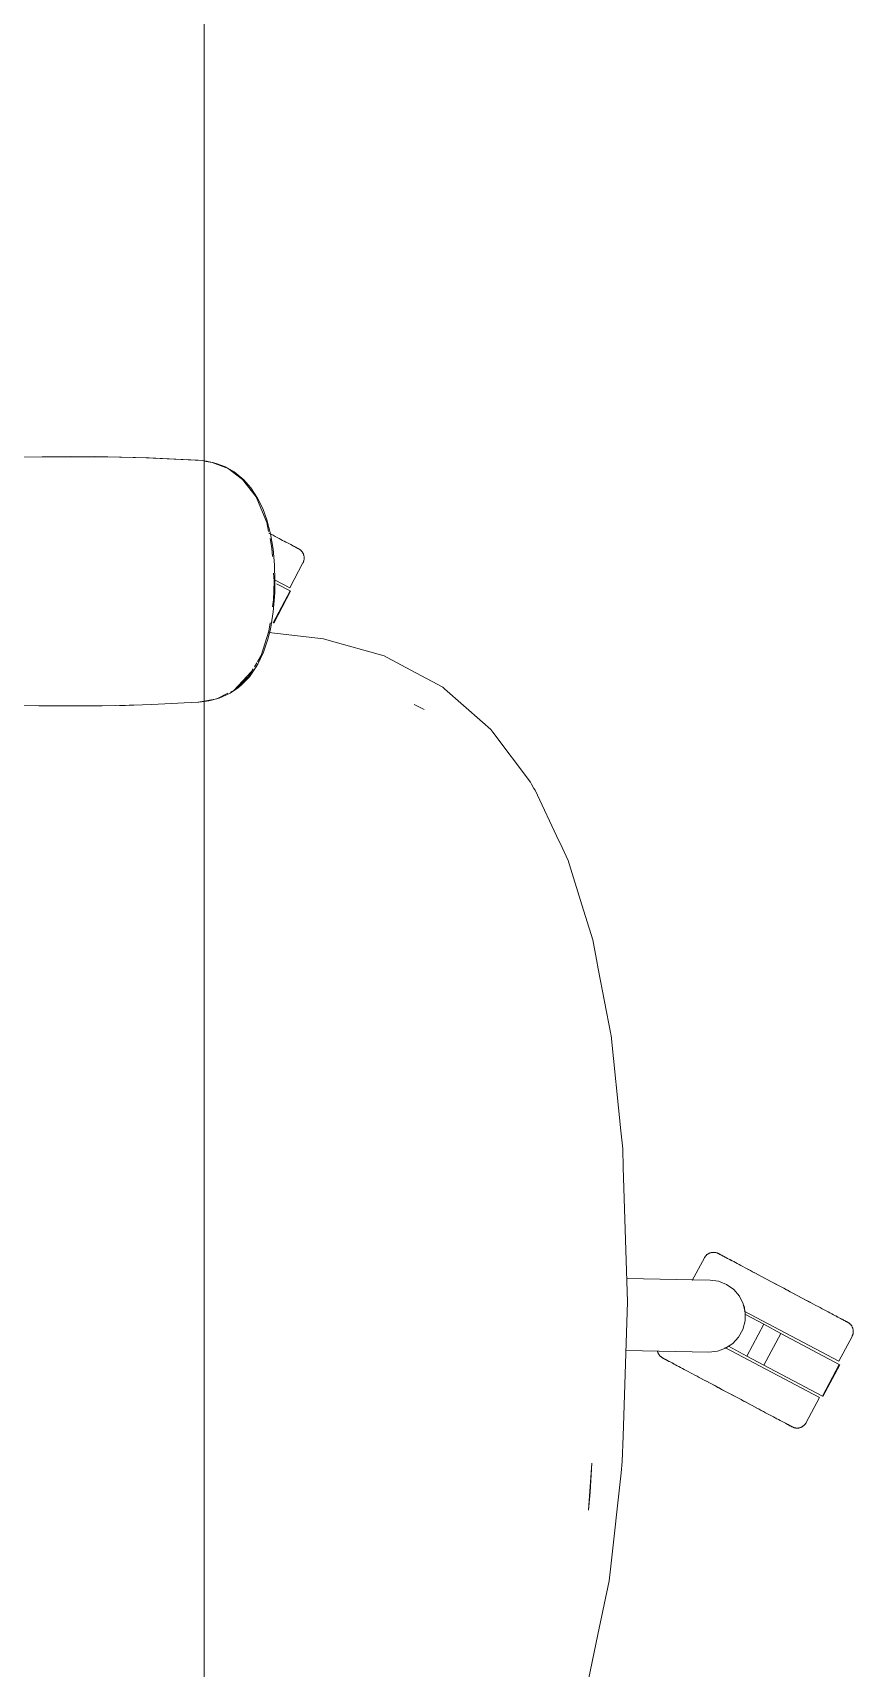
# Model space of a CAD drawing. Header units: millimetres. Extents: x 155920 to 295199, y -4084 to 97293.
# Drawn here: x 227008 to 227326, y 33034 to 33670 of the extents above; entities that cross this region are included whole.
import ezdxf

# ---------------------------------------------------------------- set-up
doc = ezdxf.new("R2010")
doc.units = ezdxf.units.MM
doc.header["$MEASUREMENT"] = 0
doc.layers.add('G-IMPT', color=8, linetype='CONTINUOUS', lineweight=9)
doc.layers.add('I-FURN', color=8, linetype='CONTINUOUS', lineweight=9)

msp = doc.modelspace()

# ---------------------------------------------------------------- linework, layer by layer
at = {"layer": 'G-IMPT'}
for p, q in [((227011.36, 33504.84), (227002.94, 33504.68)), ((227011.36, 33504.84), (227022.15, 33504.93)), ((227011.36, 33504.84), (227031.54, 33504.89)), ((227011.36, 33504.84), (227041.37, 33504.73)), ((227041.37, 33504.73), (227022.15, 33504.93)), ((227031.54, 33504.89), (227041.37, 33504.73)), ((227031.54, 33504.89), (227052.94, 33504.38)), ((227031.54, 33504.89), (227051.73, 33504.42)), ((227031.54, 33504.85), (227033.58, 33504.87)), ((227033.58, 33504.87), (227035.49, 33504.8)), ((227041.37, 33504.73), (227052.94, 33504.38)), ((227052.94, 33504.38), (227051.73, 33504.42)), ((227051.73, 33504.42), (227073.51, 33503.34)), ((227051.73, 33504.42), (227071.91, 33503.45)), ((227052.94, 33504.38), (227073.51, 33503.34)), ((227073.51, 33503.34), (227071.91, 33503.45)), ((227073.51, 33503.34), (227075.16, 33503.08)), ((227077.38, 33502.62), (227074.21, 33503.1)), ((227077.55, 33502.64), (227075.16, 33503.08)), ((227077.38, 33502.62), (227083.57, 33500.21)), ((227077.55, 33502.64), (227078.9, 33502.27)), ((227082.54, 33500.88), (227078.9, 33502.27)), ((227082.54, 33500.88), (227085.97, 33498.92)), ((227083.57, 33500.21), (227089.2, 33496.04)), ((227085.97, 33498.92), (227089.71, 33495.84)), ((227089.2, 33496.04), (227094.41, 33489.25)), ((227092.38, 33492.8), (227089.71, 33495.84)), ((227095.04, 33488.76), (227092.38, 33492.8)), ((227094.41, 33489.25), (227096.25, 33484.86)), ((227095.04, 33488.76), (227097.02, 33484.68)), ((227098.58, 33479.24), (227096.25, 33484.86)), ((227098.61, 33480.35), (227097.02, 33484.68)), ((227098.61, 33480.35), (227100.04, 33474.87)), ((227098.58, 33479.24), (227099.29, 33475.77)), ((227101.03, 33468.94), (227100.04, 33474.87)), ((227099.85, 33473.02), (227100.62, 33469.27)), ((227100.62, 33469.27), (227100.82, 33466.07)), ((227101.03, 33468.94), (227101.6, 33462.79)), ((227101.78, 33456.45), (227101.6, 33462.79)), ((227101.18, 33449.28), (227101.41, 33456.45)), ((227101.22, 33459.56), (227101.41, 33456.45)), ((227101.69, 33451.94), (227101.78, 33456.45)), ((227101.18, 33449.28), (227100.78, 33446.5)), ((227101.69, 33451.94), (227101.12, 33444.63)), ((227100, 33437.86), (227101.12, 33444.63)), ((227099.45, 33437.02), (227096.42, 33427.63)), ((227099.02, 33433.94), (227100, 33437.86)), ((227099.33, 33436.52), (227120.61, 33434.1)), ((227099.91, 33440.31), (227099.45, 33437.02)), ((227099.02, 33433.94), (227097.28, 33428.85)), ((227122.87, 33433.47), (227120.61, 33434.1)), ((227122.87, 33433.47), (227144.22, 33427.46)), ((227091.83, 33419.38), (227094.27, 33422.84)), ((227094.67, 33424.71), (227093.81, 33423.27)), ((227095.08, 33424.21), (227094.27, 33422.84)), ((227096.42, 33427.63), (227094.95, 33425.18)), ((227097.28, 33428.85), (227095.08, 33424.21)), ((227144.22, 33427.46), (227145.33, 33426.87)), ((227145.33, 33426.87), (227156.57, 33420.85)), ((227092.65, 33421.42), (227085.75, 33414.03)), ((227091.46, 33419.33), (227085.75, 33414.03)), ((227088.96, 33416.34), (227087.64, 33415.2)), ((227091.24, 33419.79), (227088.16, 33416.26)), ((227088.96, 33416.34), (227091.83, 33419.38)), ((227092.65, 33421.42), (227091.37, 33419.95)), ((227093.34, 33422.48), (227091.46, 33419.33)), ((227156.57, 33420.85), (227167, 33415.27)), ((227079.25, 33410.82), (227074.21, 33409.88)), ((227076.14, 33409.95), (227080.09, 33411.01)), ((227083.51, 33412.92), (227079.25, 33410.82)), ((227084.42, 33413), (227080.09, 33411.01)), ((227084.42, 33413), (227087.64, 33415.2)), ((227084.62, 33413.47), (227085.75, 33414.03)), ((227085.75, 33414.03), (227088.16, 33416.26)), ((227167.67, 33414.68), (227167, 33415.27)), ((227182.45, 33401.67), (227167.67, 33414.68)), ((227010, 33408.08), (226997.69, 33408.37)), ((227010, 33408.08), (227015.47, 33408)), ((227030.18, 33408), (227015.47, 33408)), ((227034.69, 33408.05), (227030.18, 33408)), ((227034.69, 33408.05), (227050.36, 33408.43)), ((227041.42, 33408.22), (227043.64, 33408.22)), ((227046.96, 33408.37), (227043.64, 33408.22)), ((227050.36, 33408.43), (227053.91, 33408.55)), ((227066.47, 33409.17), (227053.91, 33408.55)), ((227066.47, 33409.17), (227072.13, 33409.45)), ((227074.21, 33409.88), (227071.91, 33409.45)), ((227072.13, 33409.45), (227074.21, 33409.71)), ((227074.21, 33409.71), (227076.14, 33409.95)), ((227157.4, 33407.84), (227155.81, 33408.62)), ((227159.7, 33406.66), (227155.81, 33408.62)), ((227159.7, 33406.66), (227157.4, 33407.84)), ((227182.45, 33401.67), (227185.71, 33398.8)), ((227186.44, 33397.83), (227185.71, 33398.8)), ((227201.01, 33378.33), (227186.44, 33397.83)), ((227201.01, 33378.33), (227201.47, 33377.56)), ((227201.47, 33377.56), (227202.41, 33375.98)), ((227202.83, 33375.27), (227202.41, 33375.98)), ((227202.83, 33375.27), (227212.1, 33355.63)), ((227212.1, 33355.63), (227212.53, 33354.71)), ((227215.72, 33347.95), (227212.53, 33354.71)), ((227215.72, 33347.95), (227221.04, 33330.68)), ((227221.04, 33330.68), (227225.23, 33317.07)), ((227225.23, 33317.07), (227226.69, 33309.47)), ((227227.39, 33305.8), (227226.69, 33309.47)), ((227227.39, 33305.8), (227232.26, 33280.43)), ((227232.35, 33279.96), (227232.26, 33280.43)), ((227232.35, 33279.96), (227236.17, 33242.97)), ((227236.17, 33242.97), (227236.9, 33235.9)), ((227237.13, 33228.65), (227236.9, 33235.9)), ((227238.75, 33176.48), (227237.13, 33228.65)), ((227237.04, 33124.3), (227238.75, 33176.48)), ((227237.04, 33124.3), (227236.72, 33114.36)), ((227224.84, 33113.82), (227223.59, 33095.54)), ((227224.84, 33113.82), (227224.2, 33102.49)), ((227236.24, 33109.99), (227236.72, 33114.36)), ((227236.24, 33109.99), (227232.11, 33072.54)), ((227223.59, 33095.54), (227224.2, 33102.49)), ((227227.27, 33047.18), (227231.62, 33068.12)), ((227231.62, 33068.12), (227232.11, 33072.54)), ((227226.51, 33043.5), (227223.64, 33029.68)), ((227227.27, 33047.18), (227226.51, 33043.5))]:
    msp.add_line(p, q, dxfattribs=at)
at = {"layer": 'I-FURN'}
for p, q in [((227074.21, 34220.91), (227074.21, 32620.91)), ((227074.21, 32620.91), (227074.21, 34220.91)), ((227100.26, 33474.75), (227099.43, 33475.19)), ((227101.08, 33474.32), (227100.26, 33474.75)), ((227101.86, 33473.9), (227101.08, 33474.32)), ((227102.62, 33473.49), (227101.86, 33473.9)), ((227103.36, 33473.1), (227102.62, 33473.49)), ((227104.07, 33472.72), (227103.36, 33473.1)), ((227104.75, 33472.36), (227104.07, 33472.72)), ((227105.39, 33472.02), (227104.75, 33472.36)), ((227106.01, 33471.69), (227105.39, 33472.02)), ((227106.59, 33471.38), (227106.01, 33471.69)), ((227106.28, 33471.55), (227106.85, 33471.24)), ((227107.14, 33471.09), (227106.59, 33471.38)), ((227106.85, 33471.24), (227107.39, 33470.96)), ((227107.66, 33470.81), (227107.14, 33471.09)), ((227107.39, 33470.96), (227107.89, 33470.69)), ((227108.14, 33470.56), (227107.66, 33470.81)), ((227107.89, 33470.69), (227108.35, 33470.45)), ((227108.59, 33470.32), (227108.14, 33470.56)), ((227108.35, 33470.45), (227108.78, 33470.22)), ((227109, 33470.1), (227108.59, 33470.32)), ((227108.78, 33470.22), (227109.18, 33470.01)), ((227109.37, 33469.9), (227109, 33470.1)), ((227109.18, 33470.01), (227109.53, 33469.82)), ((227109.71, 33469.73), (227109.37, 33469.9)), ((227109.53, 33469.82), (227109.85, 33469.65)), ((227110.01, 33469.57), (227109.71, 33469.73)), ((227109.85, 33469.65), (227110.13, 33469.5)), ((227110.26, 33469.43), (227110.01, 33469.57)), ((227110.13, 33469.5), (227110.37, 33469.37)), ((227110.48, 33469.31), (227110.26, 33469.43)), ((227110.37, 33469.37), (227110.57, 33469.27)), ((227110.66, 33469.22), (227110.48, 33469.31)), ((227110.57, 33469.27), (227110.73, 33469.18)), ((227110.8, 33469.14), (227110.66, 33469.22)), ((227110.73, 33469.18), (227110.85, 33469.12)), ((227110.9, 33469.09), (227110.8, 33469.14)), ((227110.85, 33469.12), (227110.94, 33469.07)), ((227110.96, 33469.06), (227110.9, 33469.09)), ((227110.94, 33469.07), (227110.98, 33469.05)), ((227110.98, 33469.05), (227110.96, 33469.06)), ((227110.98, 33469.05), (227111.12, 33468.97)), ((227110.98, 33469.05), (227110.98, 33469.05)), ((227111.12, 33468.97), (227111.26, 33468.88)), ((227111.26, 33468.88), (227111.4, 33468.8)), ((227111.4, 33468.8), (227111.53, 33468.7)), ((227111.53, 33468.7), (227111.65, 33468.6)), ((227111.65, 33468.6), (227111.78, 33468.5)), ((227111.78, 33468.5), (227111.89, 33468.39)), ((227111.89, 33468.39), (227112.01, 33468.27)), ((227112.01, 33468.27), (227112.12, 33468.15)), ((227112.12, 33468.15), (227112.22, 33468.03)), ((227112.22, 33468.03), (227112.32, 33467.9)), ((227112.32, 33467.9), (227112.41, 33467.77)), ((227112.41, 33467.77), (227112.5, 33467.64)), ((227112.5, 33467.64), (227112.59, 33467.5)), ((227112.59, 33467.5), (227112.66, 33467.36)), ((227112.66, 33467.36), (227112.73, 33467.21)), ((227112.73, 33467.21), (227112.8, 33467.07)), ((227107.5, 33453.91), (227112.65, 33463.6)), ((227112.67, 33463.64), (227112.65, 33463.6)), ((227112.74, 33463.78), (227112.67, 33463.64)), ((227112.81, 33463.93), (227112.74, 33463.78)), ((227112.8, 33467.07), (227112.86, 33466.92)), ((227112.87, 33464.08), (227112.81, 33463.93)), ((227112.86, 33466.92), (227112.91, 33466.76)), ((227112.92, 33464.23), (227112.87, 33464.08)), ((227112.91, 33466.76), (227112.96, 33466.61)), ((227112.97, 33464.38), (227112.92, 33464.23)), ((227112.96, 33466.61), (227113, 33466.45)), ((227113.01, 33464.54), (227112.97, 33464.38)), ((227113, 33466.45), (227113.04, 33466.3)), ((227113.04, 33464.7), (227113.01, 33464.54)), ((227113.04, 33466.3), (227113.07, 33466.14)), ((227113.07, 33464.85), (227113.04, 33464.7)), ((227113.07, 33466.14), (227113.09, 33465.98)), ((227113.09, 33465.01), (227113.07, 33464.85)), ((227113.09, 33465.98), (227113.11, 33465.82)), ((227113.11, 33465.18), (227113.09, 33465.01)), ((227113.11, 33465.82), (227113.12, 33465.66)), ((227113.12, 33465.34), (227113.11, 33465.18)), ((227113.12, 33465.66), (227113.12, 33465.5)), ((227113.12, 33465.5), (227113.12, 33465.34)), ((227101.87, 33456.9), (227107.5, 33453.91)), ((227102.39, 33455.49), (227107.68, 33452.68)), ((227107.68, 33452.68), (227101.11, 33440.32)), ((227101.28, 33440.23), (227107.86, 33452.59)), ((227101.11, 33440.32), (227101.02, 33440.37)), ((227268.78, 33193.85), (227268.87, 33193.98)), ((227268.87, 33193.98), (227268.96, 33194.11)), ((227268.96, 33194.11), (227269.06, 33194.24)), ((227269.06, 33194.24), (227269.17, 33194.36)), ((227269.17, 33194.36), (227269.28, 33194.48)), ((227269.28, 33194.48), (227269.39, 33194.59)), ((227269.39, 33194.59), (227269.51, 33194.7)), ((227269.51, 33194.7), (227269.64, 33194.8)), ((227269.64, 33194.8), (227269.76, 33194.9)), ((227269.76, 33194.9), (227269.89, 33195)), ((227269.89, 33195), (227270.03, 33195.08)), ((227270.03, 33195.08), (227270.17, 33195.17)), ((227270.17, 33195.17), (227270.31, 33195.25)), ((227270.31, 33195.25), (227270.45, 33195.32)), ((227270.45, 33195.32), (227270.6, 33195.38)), ((227270.6, 33195.38), (227270.75, 33195.44)), ((227270.75, 33195.44), (227270.9, 33195.5)), ((227270.9, 33195.5), (227271.05, 33195.55)), ((227271.05, 33195.55), (227271.21, 33195.59)), ((227271.21, 33195.59), (227271.37, 33195.62)), ((227271.37, 33195.62), (227271.53, 33195.65)), ((227271.53, 33195.65), (227271.69, 33195.67)), ((227271.69, 33195.67), (227271.85, 33195.69)), ((227271.85, 33195.69), (227272.01, 33195.7)), ((227272.01, 33195.7), (227272.17, 33195.7)), ((227272.17, 33195.7), (227272.33, 33195.7)), ((227272.33, 33195.7), (227272.49, 33195.69)), ((227272.49, 33195.69), (227272.65, 33195.68)), ((227272.65, 33195.68), (227272.81, 33195.65)), ((227272.81, 33195.65), (227272.97, 33195.63)), ((227272.97, 33195.63), (227273.13, 33195.59)), ((227273.13, 33195.59), (227273.28, 33195.55)), ((227273.28, 33195.55), (227273.44, 33195.5)), ((227273.44, 33195.5), (227273.59, 33195.45)), ((227273.59, 33195.45), (227273.74, 33195.39)), ((227273.74, 33195.39), (227273.89, 33195.32)), ((227273.89, 33195.32), (227274.03, 33195.25)), ((227274.03, 33195.25), (227274.07, 33195.23)), ((227274.07, 33195.23), (227274.09, 33195.22)), ((227274.12, 33195.21), (227274.07, 33195.23)), ((227274.07, 33195.23), (227274.07, 33195.23)), ((227274.09, 33195.22), (227274.15, 33195.19)), ((227274.2, 33195.16), (227274.12, 33195.21)), ((227274.15, 33195.19), (227274.25, 33195.14)), ((227274.32, 33195.1), (227274.2, 33195.16)), ((227274.25, 33195.14), (227274.39, 33195.06)), ((227274.48, 33195.01), (227274.32, 33195.1)), ((227274.39, 33195.06), (227274.57, 33194.97)), ((227274.68, 33194.91), (227274.48, 33195.01)), ((227274.57, 33194.97), (227274.79, 33194.85)), ((227274.92, 33194.78), (227274.68, 33194.91)), ((227274.79, 33194.85), (227275.05, 33194.71)), ((227275.2, 33194.63), (227274.92, 33194.78)), ((227275.05, 33194.71), (227275.34, 33194.55)), ((227275.52, 33194.46), (227275.2, 33194.63)), ((227275.34, 33194.55), (227275.68, 33194.38)), ((227275.88, 33194.27), (227275.52, 33194.46)), ((227275.68, 33194.38), (227276.05, 33194.18)), ((227276.27, 33194.06), (227275.88, 33194.27)), ((227276.05, 33194.18), (227276.46, 33193.96)), ((227276.7, 33193.83), (227276.27, 33194.06)), ((227276.46, 33193.96), (227276.91, 33193.72)), ((227268.62, 33193.57), (227263.92, 33184.73)), ((227268.62, 33193.57), (227268.7, 33193.71)), ((227268.7, 33193.71), (227268.78, 33193.85)), ((227277.16, 33193.59), (227276.7, 33193.83)), ((227276.91, 33193.72), (227277.39, 33193.47)), ((227277.67, 33193.32), (227277.16, 33193.59)), ((227277.39, 33193.47), (227277.91, 33193.19)), ((227278.2, 33193.04), (227277.67, 33193.32)), ((227277.91, 33193.19), (227278.46, 33192.9)), ((227278.77, 33192.73), (227278.2, 33193.04)), ((227278.46, 33192.9), (227279.04, 33192.59)), ((227279.37, 33192.41), (227278.77, 33192.73)), ((227280.01, 33192.08), (227279.37, 33192.41)), ((227280.67, 33191.72), (227280.01, 33192.08)), ((227281.36, 33191.35), (227280.67, 33191.72)), ((227282.09, 33190.97), (227281.36, 33191.35)), ((227282.84, 33190.57), (227282.09, 33190.97)), ((227283.61, 33190.16), (227282.84, 33190.57)), ((227284.41, 33189.73), (227283.61, 33190.16)), ((227285.24, 33189.29), (227284.41, 33189.73)), ((227284.79, 33189.53), (227285.62, 33189.09)), ((227286.08, 33188.84), (227285.24, 33189.29)), ((227285.62, 33189.09), (227286.48, 33188.63)), ((227286.95, 33188.38), (227286.08, 33188.84)), ((227286.48, 33188.63), (227287.36, 33188.17)), ((227287.84, 33187.91), (227286.95, 33188.38)), ((227287.36, 33188.17), (227288.25, 33187.69)), ((227288.74, 33187.43), (227287.84, 33187.91)), ((227288.25, 33187.69), (227289.17, 33187.2)), ((227238.47, 33185.51), (227270.81, 33184.94)), ((227270.81, 33184.94), (227274.15, 33184.48)), ((227274.15, 33184.48), (227277.28, 33183.23)), ((227277.28, 33183.23), (227280.02, 33181.26)), ((227280.02, 33181.26), (227282.21, 33178.7)), ((227289.67, 33186.94), (227288.74, 33187.43)), ((227289.17, 33187.2), (227290.1, 33186.71)), ((227290.6, 33186.44), (227289.67, 33186.94)), ((227290.1, 33186.71), (227291.04, 33186.21)), ((227291.56, 33185.93), (227290.6, 33186.44)), ((227291.04, 33186.21), (227292, 33185.7)), ((227292.52, 33185.42), (227291.56, 33185.93)), ((227292, 33185.7), (227292.97, 33185.18)), ((227293.49, 33184.9), (227292.52, 33185.42)), ((227292.97, 33185.18), (227293.95, 33184.66)), ((227294.48, 33184.38), (227293.49, 33184.9)), ((227293.95, 33184.66), (227294.93, 33184.14)), ((227295.47, 33183.85), (227294.48, 33184.38)), ((227294.93, 33184.14), (227295.93, 33183.61)), ((227296.47, 33183.32), (227295.47, 33183.85)), ((227295.93, 33183.61), (227296.93, 33183.08)), ((227297.47, 33182.79), (227296.47, 33183.32)), ((227296.93, 33183.08), (227297.93, 33182.55)), ((227298.47, 33182.26), (227297.47, 33182.79)), ((227297.93, 33182.55), (227298.93, 33182.01)), ((227299.48, 33181.72), (227298.47, 33182.26)), ((227298.93, 33182.01), (227299.94, 33181.48)), ((227300.48, 33181.19), (227299.48, 33181.72)), ((227299.94, 33181.48), (227300.94, 33180.94)), ((227301.48, 33180.66), (227300.48, 33181.19)), ((227282.21, 33178.7), (227283.73, 33175.69)), ((227283.73, 33175.69), (227284.48, 33172.4)), ((227300.94, 33180.94), (227301.95, 33180.41)), ((227302.48, 33180.12), (227301.48, 33180.66)), ((227301.95, 33180.41), (227302.94, 33179.88)), ((227303.48, 33179.6), (227302.48, 33180.12)), ((227302.94, 33179.88), (227303.93, 33179.35)), ((227304.47, 33179.07), (227303.48, 33179.6)), ((227303.93, 33179.35), (227304.92, 33178.83)), ((227305.44, 33178.55), (227304.47, 33179.07)), ((227304.92, 33178.83), (227305.89, 33178.31)), ((227306.41, 33178.04), (227305.44, 33178.55)), ((227305.89, 33178.31), (227306.85, 33177.8)), ((227307.37, 33177.53), (227306.41, 33178.04)), ((227306.85, 33177.8), (227307.81, 33177.29)), ((227308.31, 33177.02), (227307.37, 33177.53)), ((227307.81, 33177.29), (227308.74, 33176.8)), ((227309.24, 33176.53), (227308.31, 33177.02)), ((227308.74, 33176.8), (227309.67, 33176.31)), ((227310.16, 33176.04), (227309.24, 33176.53)), ((227309.67, 33176.31), (227310.57, 33175.82)), ((227311.05, 33175.57), (227310.16, 33176.04)), ((227311.93, 33175.1), (227311.05, 33175.57)), ((227312.79, 33174.65), (227311.93, 33175.1)), ((227284.42, 33169.02), (227283.56, 33165.76)), ((227284.14, 33172.89), (227320.86, 33153.37)), ((227284.48, 33172.4), (227284.42, 33169.02)), ((227284.55, 33171.54), (227291.69, 33167.74)), ((227313.62, 33174.2), (227312.79, 33174.65)), ((227314.43, 33173.77), (227313.62, 33174.2)), ((227315.22, 33173.35), (227314.43, 33173.77)), ((227315.98, 33172.95), (227315.22, 33173.35)), ((227316.72, 33172.56), (227315.98, 33172.95)), ((227317.43, 33172.18), (227316.72, 33172.56)), ((227318.1, 33171.82), (227317.43, 33172.18)), ((227318.75, 33171.47), (227318.1, 33171.82)), ((227319.37, 33171.15), (227318.75, 33171.47)), ((227319.95, 33170.84), (227319.37, 33171.15)), ((227319.64, 33171), (227320.21, 33170.7)), ((227320.5, 33170.54), (227319.95, 33170.84)), ((227320.21, 33170.7), (227320.75, 33170.41)), ((227321.02, 33170.27), (227320.5, 33170.54)), ((227320.75, 33170.41), (227321.25, 33170.15)), ((227321.5, 33170.01), (227321.02, 33170.27)), ((227321.25, 33170.15), (227321.71, 33169.9)), ((227321.95, 33169.77), (227321.5, 33170.01)), ((227321.71, 33169.9), (227322.14, 33169.67)), ((227322.36, 33169.56), (227321.95, 33169.77)), ((227322.14, 33169.67), (227322.53, 33169.46)), ((227322.73, 33169.36), (227322.36, 33169.56)), ((227322.53, 33169.46), (227322.89, 33169.27)), ((227323.07, 33169.18), (227322.73, 33169.36)), ((227322.89, 33169.27), (227323.21, 33169.1)), ((227323.36, 33169.02), (227323.07, 33169.18)), ((227323.21, 33169.1), (227323.49, 33168.96)), ((227323.62, 33168.88), (227323.36, 33169.02)), ((227323.49, 33168.96), (227323.73, 33168.83)), ((227323.84, 33168.77), (227323.62, 33168.88)), ((227323.73, 33168.83), (227323.93, 33168.72)), ((227324.02, 33168.67), (227323.84, 33168.77)), ((227323.93, 33168.72), (227324.09, 33168.64)), ((227324.16, 33168.6), (227324.02, 33168.67)), ((227324.09, 33168.64), (227324.21, 33168.57)), ((227324.26, 33168.54), (227324.16, 33168.6)), ((227324.21, 33168.57), (227324.3, 33168.53)), ((227324.32, 33168.51), (227324.26, 33168.54)), ((227324.3, 33168.53), (227324.34, 33168.5)), ((227324.34, 33168.5), (227324.32, 33168.51)), ((227324.34, 33168.5), (227324.48, 33168.42)), ((227324.34, 33168.5), (227324.34, 33168.5)), ((227281.94, 33162.8), (227279.66, 33160.32)), ((227283.56, 33165.76), (227281.94, 33162.8)), ((227291.69, 33167.74), (227285.12, 33155.38)), ((227291.69, 33167.74), (227298.33, 33164.21)), ((227298.33, 33164.21), (227291.76, 33151.85)), ((227298.33, 33164.21), (227321.04, 33152.13)), ((227320.86, 33153.37), (227326.01, 33163.05)), ((227324.48, 33168.42), (227324.62, 33168.34)), ((227324.62, 33168.34), (227324.76, 33168.25)), ((227324.76, 33168.25), (227324.89, 33168.15)), ((227324.89, 33168.15), (227325.01, 33168.05)), ((227325.01, 33168.05), (227325.13, 33167.95)), ((227325.13, 33167.95), (227325.25, 33167.84)), ((227325.25, 33167.84), (227325.37, 33167.73)), ((227325.37, 33167.73), (227325.48, 33167.61)), ((227325.48, 33167.61), (227325.58, 33167.48)), ((227325.58, 33167.48), (227325.68, 33167.36)), ((227325.68, 33167.36), (227325.77, 33167.23)), ((227325.77, 33167.23), (227325.86, 33167.09)), ((227325.86, 33167.09), (227325.94, 33166.95)), ((227325.94, 33166.95), (227326.02, 33166.81)), ((227326.03, 33163.09), (227326.01, 33163.05)), ((227326.02, 33166.81), (227326.09, 33166.67)), ((227326.1, 33163.23), (227326.03, 33163.09)), ((227326.09, 33166.67), (227326.16, 33166.52)), ((227326.17, 33163.38), (227326.1, 33163.23)), ((227326.16, 33166.52), (227326.22, 33166.37)), ((227326.23, 33163.53), (227326.17, 33163.38)), ((227326.22, 33166.37), (227326.27, 33166.22)), ((227326.28, 33163.68), (227326.23, 33163.53)), ((227326.27, 33166.22), (227326.32, 33166.07)), ((227326.33, 33163.84), (227326.28, 33163.68)), ((227326.32, 33166.07), (227326.36, 33165.91)), ((227326.37, 33163.99), (227326.33, 33163.84)), ((227326.36, 33165.91), (227326.4, 33165.75)), ((227326.4, 33164.15), (227326.37, 33163.99)), ((227326.4, 33165.75), (227326.43, 33165.59)), ((227326.43, 33164.31), (227326.4, 33164.15)), ((227326.43, 33165.59), (227326.45, 33165.43)), ((227326.45, 33164.47), (227326.43, 33164.31)), ((227326.45, 33165.43), (227326.47, 33165.27)), ((227326.47, 33164.63), (227326.45, 33164.47)), ((227326.47, 33165.27), (227326.48, 33165.11)), ((227326.48, 33164.79), (227326.47, 33164.63)), ((227326.48, 33165.11), (227326.48, 33164.95)), ((227326.48, 33164.95), (227326.48, 33164.79)), ((227270.32, 33156.96), (227238.13, 33157.52)), ((227250.45, 33157.21), (227250.42, 33157.37)), ((227250.49, 33157.05), (227250.45, 33157.21)), ((227250.54, 33156.9), (227250.49, 33157.05)), ((227250.6, 33156.75), (227250.54, 33156.9)), ((227250.66, 33156.6), (227250.6, 33156.75)), ((227250.72, 33156.45), (227250.66, 33156.6)), ((227250.79, 33156.31), (227250.72, 33156.45)), ((227250.87, 33156.17), (227250.79, 33156.31)), ((227250.95, 33156.03), (227250.87, 33156.17)), ((227251.04, 33155.89), (227250.95, 33156.03)), ((227251.14, 33155.76), (227251.04, 33155.89)), ((227251.24, 33155.64), (227251.14, 33155.76)), ((227273.67, 33157.31), (227270.32, 33156.96)), ((227276.85, 33158.45), (227273.67, 33157.31)), ((227276.6, 33158.78), (227313.35, 33139.24)), ((227279.66, 33160.32), (227276.85, 33158.45)), ((227285.12, 33155.38), (227277.98, 33159.18)), ((227251.34, 33155.51), (227251.24, 33155.64)), ((227251.45, 33155.39), (227251.34, 33155.51)), ((227251.56, 33155.28), (227251.45, 33155.39)), ((227251.68, 33155.17), (227251.56, 33155.28)), ((227251.8, 33155.06), (227251.68, 33155.17)), ((227251.93, 33154.96), (227251.8, 33155.06)), ((227252.06, 33154.87), (227251.93, 33154.96)), ((227252.19, 33154.78), (227252.06, 33154.87)), ((227252.33, 33154.7), (227252.19, 33154.78)), ((227252.47, 33154.62), (227252.33, 33154.7)), ((227252.48, 33154.61), (227252.47, 33154.62)), ((227252.47, 33154.62), (227252.49, 33154.61)), ((227252.52, 33154.59), (227252.48, 33154.61)), ((227252.49, 33154.61), (227252.55, 33154.57)), ((227252.6, 33154.55), (227252.52, 33154.59)), ((227252.55, 33154.57), (227252.65, 33154.52)), ((227252.72, 33154.48), (227252.6, 33154.55)), ((227252.65, 33154.52), (227252.79, 33154.45)), ((227252.89, 33154.4), (227252.72, 33154.48)), ((227252.79, 33154.45), (227252.97, 33154.35)), ((227253.09, 33154.29), (227252.89, 33154.4)), ((227252.97, 33154.35), (227253.19, 33154.23)), ((227253.33, 33154.16), (227253.09, 33154.29)), ((227253.19, 33154.23), (227253.45, 33154.1)), ((227253.61, 33154.01), (227253.33, 33154.16)), ((227253.45, 33154.1), (227253.75, 33153.94)), ((227253.93, 33153.85), (227253.61, 33154.01)), ((227253.75, 33153.94), (227254.08, 33153.76)), ((227254.28, 33153.66), (227253.93, 33153.85)), ((227254.08, 33153.76), (227254.46, 33153.56)), ((227254.67, 33153.45), (227254.28, 33153.66)), ((227254.46, 33153.56), (227254.87, 33153.34)), ((227255.1, 33153.22), (227254.67, 33153.45)), ((227254.87, 33153.34), (227255.31, 33153.11)), ((227255.57, 33152.97), (227255.1, 33153.22)), ((227255.31, 33153.11), (227255.8, 33152.85)), ((227256.07, 33152.7), (227255.57, 33152.97)), ((227255.8, 33152.85), (227256.31, 33152.58)), ((227256.61, 33152.42), (227256.07, 33152.7)), ((227256.31, 33152.58), (227256.86, 33152.28)), ((227257.17, 33152.12), (227256.61, 33152.42)), ((227256.86, 33152.28), (227257.45, 33151.97)), ((227257.45, 33151.97), (227258.06, 33151.64)), ((227258.06, 33151.64), (227258.71, 33151.3)), ((227258.71, 33151.3), (227259.39, 33150.94)), ((227259.39, 33150.94), (227260.1, 33150.56)), ((227260.1, 33150.56), (227260.83, 33150.17)), ((227260.83, 33150.17), (227261.59, 33149.77)), ((227261.59, 33149.77), (227262.38, 33149.35)), ((227291.76, 33151.85), (227285.12, 33155.38)), ((227314.47, 33139.77), (227291.76, 33151.85)), ((227321.04, 33152.13), (227314.47, 33139.77)), ((227314.64, 33139.68), (227321.21, 33152.04)), ((227262.38, 33149.35), (227263.19, 33148.92)), ((227263.19, 33148.92), (227264.03, 33148.47)), ((227264.03, 33148.47), (227264.88, 33148.02)), ((227264.88, 33148.02), (227265.76, 33147.55)), ((227265.76, 33147.55), (227266.66, 33147.08)), ((227267.15, 33146.81), (227266.24, 33147.3)), ((227266.66, 33147.08), (227267.57, 33146.59)), ((227268.07, 33146.32), (227267.15, 33146.81)), ((227267.57, 33146.59), (227268.5, 33146.09)), ((227269.01, 33145.82), (227268.07, 33146.32)), ((227268.5, 33146.09), (227269.45, 33145.59)), ((227269.96, 33145.32), (227269.01, 33145.82)), ((227269.45, 33145.59), (227270.4, 33145.08)), ((227270.92, 33144.81), (227269.96, 33145.32)), ((227270.4, 33145.08), (227271.37, 33144.57)), ((227271.9, 33144.29), (227270.92, 33144.81)), ((227271.37, 33144.57), (227272.35, 33144.05)), ((227272.88, 33143.77), (227271.9, 33144.29)), ((227272.35, 33144.05), (227273.34, 33143.52)), ((227273.87, 33143.24), (227272.88, 33143.77)), ((227273.34, 33143.52), (227274.33, 33143)), ((227274.87, 33142.71), (227273.87, 33143.24)), ((227274.33, 33143), (227275.33, 33142.46)), ((227275.87, 33142.18), (227274.87, 33142.71)), ((227275.33, 33142.46), (227276.33, 33141.93)), ((227276.88, 33141.64), (227275.87, 33142.18)), ((227276.33, 33141.93), (227277.34, 33141.4)), ((227277.88, 33141.11), (227276.88, 33141.64)), ((227277.34, 33141.4), (227278.34, 33140.86)), ((227278.89, 33140.57), (227277.88, 33141.11)), ((227278.34, 33140.86), (227279.35, 33140.33)), ((227279.89, 33140.04), (227278.89, 33140.57)), ((227279.35, 33140.33), (227280.35, 33139.8)), ((227280.89, 33139.51), (227279.89, 33140.04)), ((227280.35, 33139.8), (227281.35, 33139.26)), ((227281.88, 33138.98), (227280.89, 33139.51)), ((227281.35, 33139.26), (227282.34, 33138.74)), ((227282.87, 33138.46), (227281.88, 33138.98)), ((227282.34, 33138.74), (227283.32, 33138.22)), ((227283.85, 33137.93), (227282.87, 33138.46)), ((227283.32, 33138.22), (227284.3, 33137.7)), ((227284.82, 33137.42), (227283.85, 33137.93)), ((227284.3, 33137.7), (227285.26, 33137.18)), ((227285.77, 33136.91), (227284.82, 33137.42)), ((227285.26, 33137.18), (227286.21, 33136.68)), ((227286.72, 33136.41), (227285.77, 33136.91)), ((227308.2, 33129.55), (227313.35, 33139.24)), ((227286.21, 33136.68), (227287.15, 33136.18)), ((227287.65, 33135.91), (227286.72, 33136.41)), ((227287.15, 33136.18), (227288.07, 33135.69)), ((227288.56, 33135.43), (227287.65, 33135.91)), ((227288.07, 33135.69), (227288.98, 33135.21)), ((227289.46, 33134.95), (227288.56, 33135.43)), ((227288.98, 33135.21), (227289.86, 33134.74)), ((227290.33, 33134.49), (227289.46, 33134.95)), ((227289.86, 33134.74), (227290.73, 33134.27)), ((227291.19, 33134.03), (227290.33, 33134.49)), ((227290.73, 33134.27), (227291.58, 33133.82)), ((227292.03, 33133.59), (227291.19, 33134.03)), ((227291.58, 33133.82), (227292.4, 33133.39)), ((227292.4, 33133.39), (227293.2, 33132.96)), ((227293.2, 33132.96), (227293.98, 33132.55)), ((227293.98, 33132.55), (227294.73, 33132.15)), ((227294.73, 33132.15), (227295.45, 33131.76)), ((227295.45, 33131.76), (227296.15, 33131.4)), ((227296.15, 33131.4), (227296.81, 33131.04)), ((227296.81, 33131.04), (227297.44, 33130.71)), ((227297.44, 33130.71), (227298.05, 33130.39)), ((227298.36, 33130.22), (227297.77, 33130.53)), ((227298.05, 33130.39), (227298.61, 33130.08)), ((227298.91, 33129.93), (227298.36, 33130.22)), ((227298.61, 33130.08), (227299.15, 33129.8)), ((227299.42, 33129.65), (227298.91, 33129.93)), ((227299.15, 33129.8), (227299.65, 33129.53)), ((227299.91, 33129.4), (227299.42, 33129.65)), ((227299.65, 33129.53), (227300.12, 33129.28)), ((227300.35, 33129.16), (227299.91, 33129.4)), ((227300.12, 33129.28), (227300.55, 33129.06)), ((227300.76, 33128.94), (227300.35, 33129.16)), ((227300.55, 33129.06), (227300.94, 33128.85)), ((227301.14, 33128.74), (227300.76, 33128.94)), ((227300.94, 33128.85), (227301.29, 33128.66)), ((227301.47, 33128.56), (227301.14, 33128.74)), ((227301.29, 33128.66), (227301.61, 33128.49)), ((227301.77, 33128.41), (227301.47, 33128.56)), ((227301.61, 33128.49), (227301.89, 33128.34)), ((227302.03, 33128.27), (227301.77, 33128.41)), ((227301.89, 33128.34), (227302.13, 33128.21)), ((227302.25, 33128.15), (227302.03, 33128.27)), ((227302.13, 33128.21), (227302.33, 33128.11)), ((227302.43, 33128.06), (227302.25, 33128.15)), ((227302.33, 33128.11), (227302.5, 33128.02)), ((227302.57, 33127.98), (227302.43, 33128.06)), ((227302.5, 33128.02), (227302.62, 33127.95)), ((227302.67, 33127.93), (227302.57, 33127.98)), ((227302.62, 33127.95), (227302.7, 33127.91)), ((227302.73, 33127.9), (227302.67, 33127.93)), ((227302.7, 33127.91), (227302.74, 33127.89)), ((227302.75, 33127.89), (227302.73, 33127.9)), ((227302.74, 33127.89), (227302.75, 33127.89)), ((227302.79, 33127.87), (227302.75, 33127.89)), ((227302.93, 33127.79), (227302.79, 33127.87)), ((227303.08, 33127.73), (227302.93, 33127.79)), ((227303.23, 33127.67), (227303.08, 33127.73)), ((227303.38, 33127.62), (227303.23, 33127.67)), ((227303.53, 33127.57), (227303.38, 33127.62)), ((227303.69, 33127.53), (227303.53, 33127.57)), ((227303.85, 33127.49), (227303.69, 33127.53)), ((227304.01, 33127.46), (227303.85, 33127.49)), ((227304.17, 33127.44), (227304.01, 33127.46)), ((227304.33, 33127.43), (227304.17, 33127.44)), ((227304.49, 33127.42), (227304.33, 33127.43)), ((227304.65, 33127.41), (227304.49, 33127.42)), ((227304.81, 33127.42), (227304.65, 33127.41)), ((227304.97, 33127.43), (227304.81, 33127.42)), ((227305.13, 33127.44), (227304.97, 33127.43)), ((227305.29, 33127.47), (227305.13, 33127.44)), ((227305.45, 33127.5), (227305.29, 33127.47)), ((227305.61, 33127.53), (227305.45, 33127.5)), ((227305.76, 33127.57), (227305.61, 33127.53)), ((227305.92, 33127.62), (227305.76, 33127.57)), ((227306.07, 33127.68), (227305.92, 33127.62)), ((227306.22, 33127.74), (227306.07, 33127.68)), ((227306.36, 33127.8), (227306.22, 33127.74)), ((227306.51, 33127.87), (227306.36, 33127.8)), ((227306.65, 33127.95), (227306.51, 33127.87)), ((227306.79, 33128.03), (227306.65, 33127.95)), ((227306.92, 33128.12), (227306.79, 33128.03)), ((227307.05, 33128.22), (227306.92, 33128.12)), ((227307.18, 33128.32), (227307.05, 33128.22)), ((227307.3, 33128.42), (227307.18, 33128.32)), ((227307.42, 33128.53), (227307.3, 33128.42)), ((227307.54, 33128.64), (227307.42, 33128.53)), ((227307.65, 33128.76), (227307.54, 33128.64)), ((227307.75, 33128.88), (227307.65, 33128.76)), ((227307.85, 33129.01), (227307.75, 33128.88)), ((227307.95, 33129.14), (227307.85, 33129.01)), ((227308.04, 33129.27), (227307.95, 33129.14)), ((227308.12, 33129.41), (227308.04, 33129.27)), ((227308.2, 33129.55), (227308.12, 33129.41))]:
    msp.add_line(p, q, dxfattribs=at)
msp.add_arc((227270.75, 33170.95), 13.81, 12.34734, 17.33603, dxfattribs=at)
msp.add_open_spline([(227284.07, 33174.59), (227284.19, 33174.17), (227284.26, 33173.74), (227284.32, 33173.3)], degree=3, dxfattribs=at)

doc.saveas('drawing.dxf')
